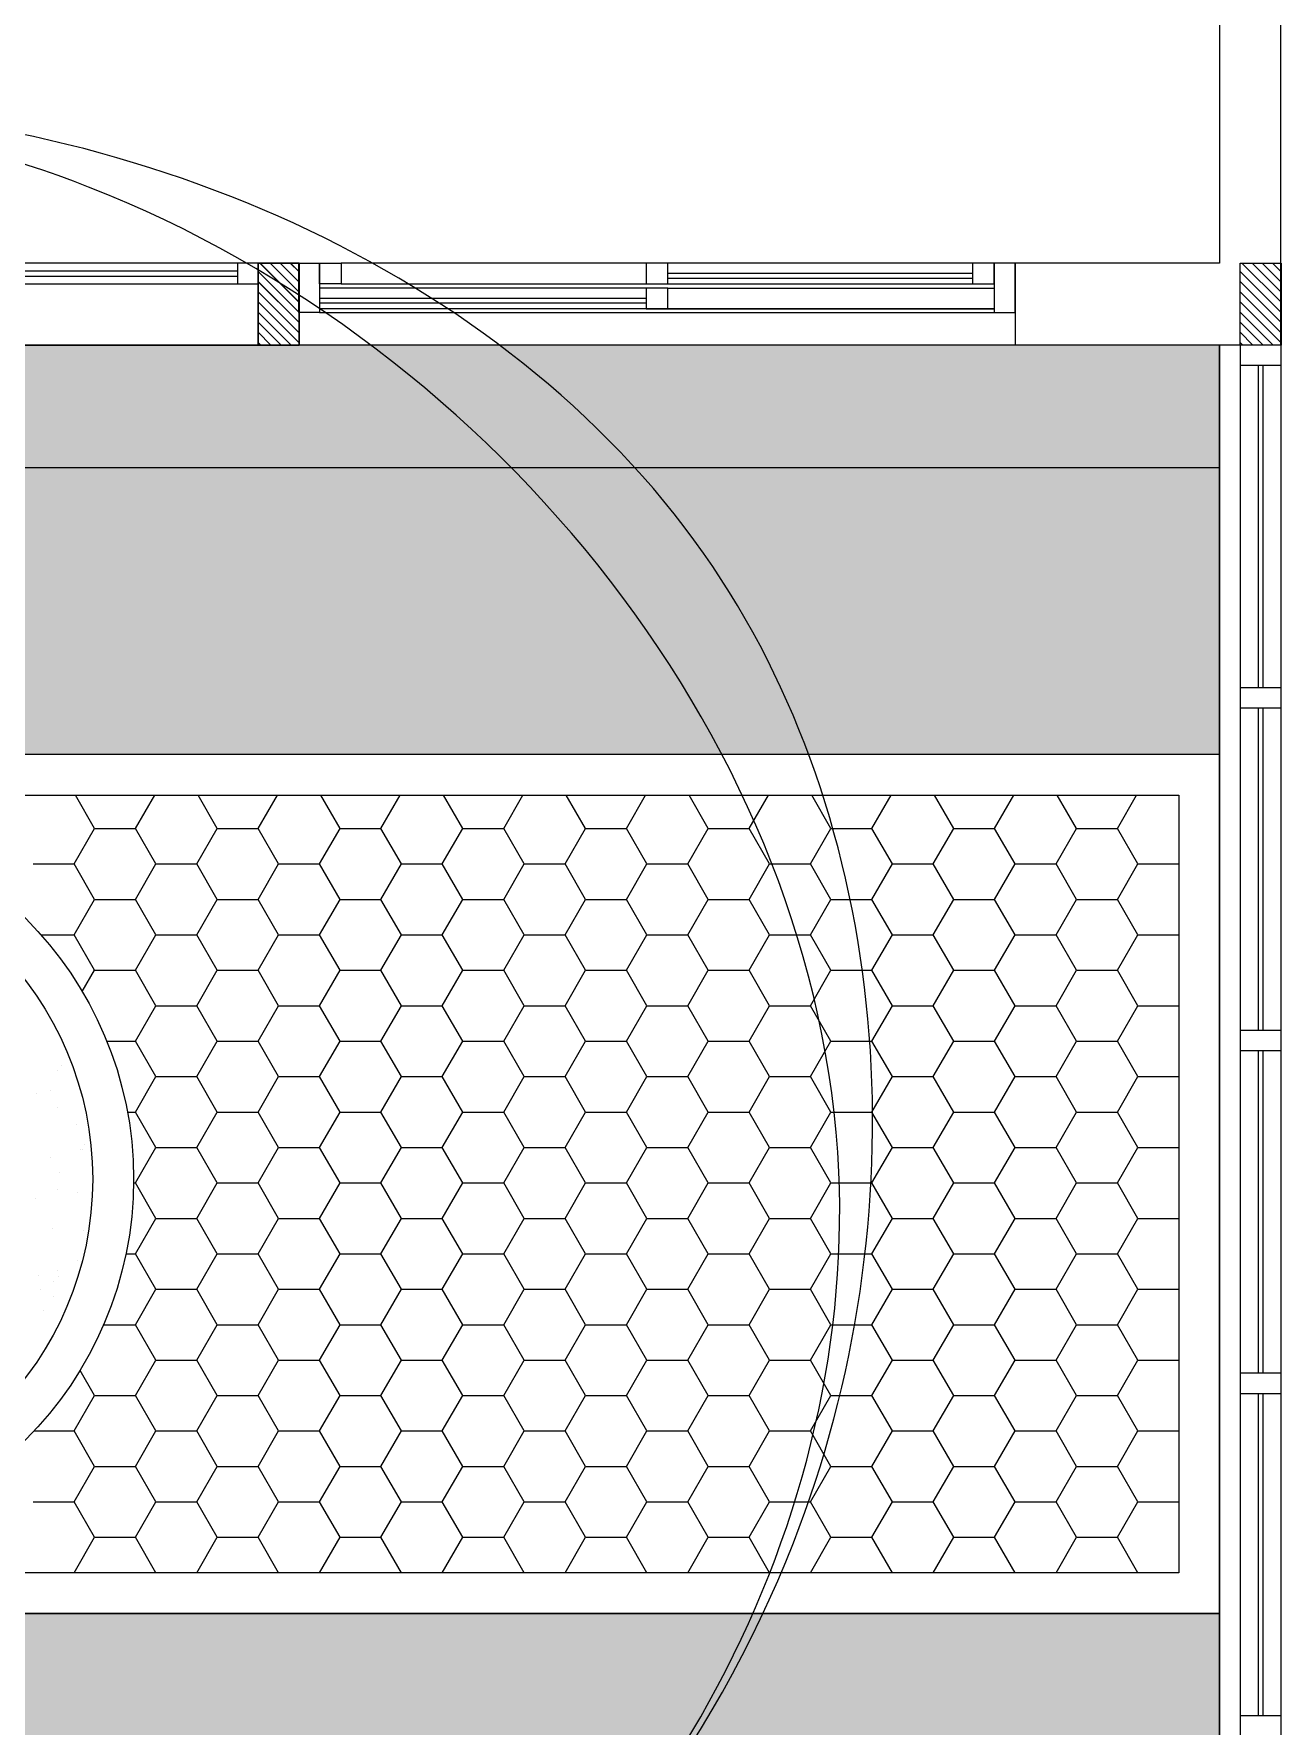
# Model space of a CAD drawing. Header units: metres. Extents: x -22 to 82, y -7 to 32.
# Drawn here: x -13.893 to -10.844, y 9.725 to 13.861 of the extents above; entities that cross this region are included whole.
import ezdxf

# ---------------------------------------------------------------- set-up
doc = ezdxf.new("R2010")
doc.units = ezdxf.units.M
doc.header["$LTSCALE"] = 2
doc.header["$MEASUREMENT"] = 0
doc.layers.add('ZHATCH_VEREDA', color=254, linetype='CONTINUOUS')
doc.layers.add('ZSILUETAEDIFICIO', color=253, linetype='CONTINUOUS')

msp = doc.modelspace()

# ---------------------------------------------------------------- hatches: boundary and pattern name
at = {"layer": 'ZHATCH_VEREDA'}
h = msp.add_hatch(color=256, dxfattribs=at)
h.dxf.hatch_style = 1
h.paths.add_polyline_path([(-10.9944, 13.1), (-18.2444, 13.1), (-18.2444, 12.1), (-10.9944, 12.1)])
h = msp.add_hatch(color=256, dxfattribs=at)
h.dxf.hatch_style = 1
h.paths.add_polyline_path([(-10.9944, 10), (-18.2444, 10), (-18.2444, 8.5), (-10.9944, 8.5)])
at = {"layer": 'ZSILUETAEDIFICIO'}
h = msp.add_hatch(dxfattribs=at)
h.set_pattern_fill('ANSI31', color=256, scale=0.14, angle=90)
h.set_pattern_definition([(135, (-8.34951, 114.654648), (-0.0123743687, -0.0123743687), [])])
h.paths.add_polyline_path([(-13.2446, 13.3), (-13.3446, 13.3), (-13.3446, 13.1), (-13.2446, 13.1)])
h = msp.add_hatch(dxfattribs=at)
h.set_pattern_fill('ANSI31', color=256, scale=0.14, angle=90)
h.set_pattern_definition([(135, (-8.349241, 114.654648), (-0.0123743687, -0.0123743687), [])])
h.paths.add_polyline_path([(-13.2444, 13.3), (-13.3444, 13.3), (-13.3444, 13.1), (-13.2444, 13.1)])
h = msp.add_hatch(dxfattribs=at)
h.set_pattern_fill('ANSI31', color=256, scale=0.14, angle=90)
h.set_pattern_definition([(135, (-5.949241, 114.654648), (-0.0123743687, -0.0123743687), [])])
h.paths.add_polyline_path([(-10.8444, 13.3), (-10.9444, 13.3), (-10.9444, 13.1), (-10.8444, 13.1)])

# ---------------------------------------------------------------- linework, layer by layer
for p, q in [((-10.8446, 13.1, 0), (-10.8446, 14.9, 0)), ((-10.9946, 14.8, 0), (-10.9946, 13.3, 0)), ((-13.2446, 13.3, 0), (-13.3446, 13.3, 0)), ((-13.3446, 13.3, 0), (-13.3446, 13.1, 0)), ((-13.2446, 13.1, 0), (-13.2446, 13.3, 0)), ((-11.5983, 13.2749, 0), (-12.3433, 13.2749, 0)), ((-10.9946, 13.3, 0), (-11.4946, 13.3, 0)), ((-11.4946, 13.3, 0), (-11.4946, 13.1, 0)), ((-13.1414, 13.2497, 0), (-12.3964, 13.2497, 0)), ((-11.5983, 13.2629, 0), (-12.3433, 13.2629, 0)), ((-12.3433, 13.2392, 0), (-11.5454, 13.2392, 0)), ((-12.3964, 13.2141, 0), (-13.1943, 13.2141, 0)), ((-12.3964, 13.2021, 0), (-13.1943, 13.2021, 0)), ((-13.1943, 13.1793, 0), (-11.5454, 13.1793, 0)), ((-11.5454, 13.1889, 0), (-12.3964, 13.1889, 0)), ((-10.9944, 13.1), (-18.0444, 13.1)), ((-14.2446, 13.1, 0), (-13.3446, 13.1, 0)), ((-13.3446, 13.1, 0), (-13.2446, 13.1, 0)), ((-11.4946, 13.1, 0), (-13.2446, 13.1, 0)), ((-10.8446, 13.1, 0), (-11.4946, 13.1, 0)), ((-10.9944, 8.4998), (-10.9944, 13.1, 0)), ((-10.9944, 8.5), (-10.9944, 13.1)), ((-18.8445, 12.8005), (-10.9944, 12.8005)), ((-10.9944, 12.8005), (-10.9944, 10.0004)), ((-18.0944, 12.1), (-10.9944, 12.1)), ((-10.9944, 12.1), (-10.9944, 10)), ((-17.9944, 12), (-11.0944, 12)), ((-11.0944, 12), (-11.0944, 10.1)), ((-11.0944, 10.1), (-17.9944, 10.1)), ((-10.9944, 10.0004), (-18.8569, 10.0006)), ((-10.9944, 10), (-18.0944, 10))]:
    msp.add_line(p, q, dxfattribs=at)
at = {"layer": 'ZSILUETAEDIFICIO', "linetype": 'Continuous'}
for p, q in [((-13.3949, 13.3, 0), (-14.1943, 13.3, 0)), ((-13.3949, 13.2805, 0), (-14.1943, 13.2805, 0)), ((-13.3446, 13.3, 0), (-13.3949, 13.3, 0)), ((-13.3949, 13.3, 0), (-13.3949, 13.2497, 0)), ((-12.3964, 13.3, 0), (-13.1414, 13.3, 0)), ((-11.5983, 13.3, 0), (-12.3433, 13.3, 0)), ((-14.1943, 13.2684, 0), (-13.3949, 13.2684, 0)), ((-14.1943, 13.2497, 0), (-13.3949, 13.2497, 0)), ((-13.3949, 13.2497, 0), (-13.3446, 13.2497, 0)), ((-12.3964, 13.2392, 0), (-13.1943, 13.2392, 0)), ((-12.3433, 13.2497, 0), (-11.5983, 13.2497, 0)), ((-12.3964, 13.1889, 0), (-13.1943, 13.1889, 0)), ((-12.3433, 13.1889, 0), (-11.5454, 13.1889, 0)), ((-10.9944, 13.1), (-10.9944, 8.4998)), ((-10.9444, 13.1, 0), (-10.9444, 9.7, 0)), ((-10.8441, 9.7, 0), (-10.8441, 13.1, 0)), ((-10.8441, 13.0498, 0), (-10.9444, 13.0498, 0)), ((-10.9001, 13.0498, 0), (-10.9001, 12.2625, 0)), ((-10.888, 12.2625, 0), (-10.888, 13.0498, 0)), ((-10.8441, 12.2625, 0), (-10.9444, 12.2625, 0)), ((-10.8441, 12.2125, 0), (-10.9444, 12.2125, 0)), ((-10.9001, 12.2125, 0), (-10.9001, 11.425, 0)), ((-10.888, 11.425, 0), (-10.888, 12.2125, 0)), ((-13.7444, 11.9187), (-13.7913, 12)), ((-13.6444, 11.9187), (-13.5974, 12)), ((-13.4444, 11.9187), (-13.4913, 12)), ((-13.3444, 11.9187), (-13.2974, 12)), ((-13.1444, 11.9187), (-13.1913, 12)), ((-13.0444, 11.9187), (-12.9974, 12)), ((-12.8444, 11.9187), (-12.8913, 12)), ((-12.7444, 11.9187), (-12.6974, 12)), ((-12.5444, 11.9187), (-12.5913, 12)), ((-12.4444, 11.9187), (-12.3974, 12)), ((-12.2444, 11.9187), (-12.2913, 12)), ((-12.1444, 11.9187), (-12.0974, 12)), ((-11.9444, 11.9187), (-11.9913, 12)), ((-11.8444, 11.9187), (-11.7974, 12)), ((-11.6444, 11.9187), (-11.6913, 12)), ((-11.5444, 11.9187), (-11.4974, 12)), ((-11.3444, 11.9187), (-11.3913, 12)), ((-11.2444, 11.9187), (-11.1974, 12)), ((-13.7944, 11.832), (-13.7444, 11.9187)), ((-13.7444, 11.9187), (-13.6444, 11.9187)), ((-13.5944, 11.832), (-13.6444, 11.9187)), ((-13.4944, 11.832), (-13.4444, 11.9187)), ((-13.4444, 11.9187), (-13.3444, 11.9187)), ((-13.2944, 11.832), (-13.3444, 11.9187)), ((-13.1944, 11.832), (-13.1444, 11.9187)), ((-13.1444, 11.9187), (-13.0444, 11.9187)), ((-12.9944, 11.832), (-13.0444, 11.9187)), ((-12.8944, 11.832), (-12.8444, 11.9187)), ((-12.8444, 11.9187), (-12.7444, 11.9187)), ((-12.6944, 11.832), (-12.7444, 11.9187)), ((-12.5944, 11.832), (-12.5444, 11.9187)), ((-12.5444, 11.9187), (-12.4444, 11.9187)), ((-12.3944, 11.832), (-12.4444, 11.9187)), ((-12.2944, 11.832), (-12.2444, 11.9187)), ((-12.2444, 11.9187), (-12.1444, 11.9187)), ((-12.0944, 11.832), (-12.1444, 11.9187)), ((-11.9944, 11.832), (-11.9444, 11.9187)), ((-11.9444, 11.9187), (-11.8444, 11.9187)), ((-11.7944, 11.832), (-11.8444, 11.9187)), ((-11.6944, 11.832), (-11.6444, 11.9187)), ((-11.6444, 11.9187), (-11.5444, 11.9187)), ((-11.4944, 11.832), (-11.5444, 11.9187)), ((-11.3944, 11.832), (-11.3444, 11.9187)), ((-11.3444, 11.9187), (-11.2444, 11.9187)), ((-11.1944, 11.832), (-11.2444, 11.9187)), ((-13.8944, 11.832), (-13.7944, 11.832)), ((-13.7444, 11.7454), (-13.7944, 11.832)), ((-13.6444, 11.7454), (-13.5944, 11.832)), ((-13.5944, 11.832), (-13.4944, 11.832)), ((-13.4444, 11.7454), (-13.4944, 11.832)), ((-13.3444, 11.7454), (-13.2944, 11.832)), ((-13.2944, 11.832), (-13.1944, 11.832)), ((-13.1444, 11.7454), (-13.1944, 11.832)), ((-13.0444, 11.7454), (-12.9944, 11.832)), ((-12.9944, 11.832), (-12.8944, 11.832)), ((-12.8444, 11.7454), (-12.8944, 11.832)), ((-12.7444, 11.7454), (-12.6944, 11.832)), ((-12.6944, 11.832), (-12.5944, 11.832)), ((-12.5444, 11.7454), (-12.5944, 11.832)), ((-12.4444, 11.7454), (-12.3944, 11.832)), ((-12.3944, 11.832), (-12.2944, 11.832)), ((-12.2444, 11.7454), (-12.2944, 11.832)), ((-12.1444, 11.7454), (-12.0944, 11.832)), ((-12.0944, 11.832), (-11.9944, 11.832)), ((-11.9444, 11.7454), (-11.9944, 11.832)), ((-11.8444, 11.7454), (-11.7944, 11.832)), ((-11.7944, 11.832), (-11.6944, 11.832)), ((-11.6444, 11.7454), (-11.6944, 11.832)), ((-11.5444, 11.7454), (-11.4944, 11.832)), ((-11.4944, 11.832), (-11.3944, 11.832)), ((-11.3444, 11.7454), (-11.3944, 11.832)), ((-11.2444, 11.7454), (-11.1944, 11.832)), ((-11.1944, 11.832), (-11.0944, 11.832)), ((-13.7944, 11.6588), (-13.7444, 11.7454)), ((-13.7444, 11.7454), (-13.6444, 11.7454)), ((-13.5944, 11.6588), (-13.6444, 11.7454)), ((-13.4944, 11.6588), (-13.4444, 11.7454)), ((-13.4444, 11.7454), (-13.3444, 11.7454)), ((-13.2944, 11.6588), (-13.3444, 11.7454)), ((-13.1944, 11.6588), (-13.1444, 11.7454)), ((-13.1444, 11.7454), (-13.0444, 11.7454)), ((-12.9944, 11.6588), (-13.0444, 11.7454)), ((-12.8944, 11.6588), (-12.8444, 11.7454)), ((-12.8444, 11.7454), (-12.7444, 11.7454)), ((-12.6944, 11.6588), (-12.7444, 11.7454)), ((-12.5944, 11.6588), (-12.5444, 11.7454)), ((-12.5444, 11.7454), (-12.4444, 11.7454)), ((-12.3944, 11.6588), (-12.4444, 11.7454)), ((-12.2944, 11.6588), (-12.2444, 11.7454)), ((-12.2444, 11.7454), (-12.1444, 11.7454)), ((-12.0944, 11.6588), (-12.1444, 11.7454)), ((-11.9944, 11.6588), (-11.9444, 11.7454)), ((-11.9444, 11.7454), (-11.8444, 11.7454)), ((-11.7944, 11.6588), (-11.8444, 11.7454)), ((-11.6944, 11.6588), (-11.6444, 11.7454)), ((-11.6444, 11.7454), (-11.5444, 11.7454)), ((-11.4944, 11.6588), (-11.5444, 11.7454)), ((-11.3944, 11.6588), (-11.3444, 11.7454)), ((-11.3444, 11.7454), (-11.2444, 11.7454)), ((-11.1944, 11.6588), (-11.2444, 11.7454)), ((-13.8754, 11.6588), (-13.7944, 11.6588)), ((-13.7444, 11.5722), (-13.7944, 11.6588)), ((-13.6444, 11.5722), (-13.5944, 11.6588)), ((-13.5944, 11.6588), (-13.4944, 11.6588)), ((-13.4444, 11.5722), (-13.4944, 11.6588)), ((-13.3444, 11.5722), (-13.2944, 11.6588)), ((-13.2944, 11.6588), (-13.1944, 11.6588)), ((-13.1444, 11.5722), (-13.1944, 11.6588)), ((-13.0444, 11.5722), (-12.9944, 11.6588)), ((-12.9944, 11.6588), (-12.8944, 11.6588)), ((-12.8444, 11.5722), (-12.8944, 11.6588)), ((-12.7444, 11.5722), (-12.6944, 11.6588)), ((-12.6944, 11.6588), (-12.5944, 11.6588)), ((-12.5444, 11.5722), (-12.5944, 11.6588)), ((-12.4444, 11.5722), (-12.3944, 11.6588)), ((-12.3944, 11.6588), (-12.2944, 11.6588)), ((-12.2444, 11.5722), (-12.2944, 11.6588)), ((-12.1444, 11.5722), (-12.0944, 11.6588)), ((-12.0944, 11.6588), (-11.9944, 11.6588)), ((-11.9444, 11.5722), (-11.9944, 11.6588)), ((-11.8444, 11.5722), (-11.7944, 11.6588)), ((-11.7944, 11.6588), (-11.6944, 11.6588)), ((-11.6444, 11.5722), (-11.6944, 11.6588)), ((-11.5444, 11.5722), (-11.4944, 11.6588)), ((-11.4944, 11.6588), (-11.3944, 11.6588)), ((-11.3444, 11.5722), (-11.3944, 11.6588)), ((-11.2444, 11.5722), (-11.1944, 11.6588)), ((-11.1944, 11.6588), (-11.0944, 11.6588)), ((-13.7744, 11.5202), (-13.7444, 11.5722)), ((-13.7444, 11.5722), (-13.6444, 11.5722)), ((-13.5944, 11.4856), (-13.6444, 11.5722)), ((-13.4944, 11.4856), (-13.4444, 11.5722)), ((-13.4444, 11.5722), (-13.3444, 11.5722)), ((-13.2944, 11.4856), (-13.3444, 11.5722)), ((-13.1944, 11.4856), (-13.1444, 11.5722)), ((-13.1444, 11.5722), (-13.0444, 11.5722)), ((-12.9944, 11.4856), (-13.0444, 11.5722)), ((-12.8944, 11.4856), (-12.8444, 11.5722)), ((-12.8444, 11.5722), (-12.7444, 11.5722)), ((-12.6944, 11.4856), (-12.7444, 11.5722)), ((-12.5944, 11.4856), (-12.5444, 11.5722)), ((-12.5444, 11.5722), (-12.4444, 11.5722)), ((-12.3944, 11.4856), (-12.4444, 11.5722)), ((-12.2944, 11.4856), (-12.2444, 11.5722)), ((-12.2444, 11.5722), (-12.1444, 11.5722)), ((-12.0944, 11.4856), (-12.1444, 11.5722)), ((-11.9944, 11.4856), (-11.9444, 11.5722)), ((-11.9444, 11.5722), (-11.8444, 11.5722)), ((-11.7944, 11.4856), (-11.8444, 11.5722)), ((-11.6944, 11.4856), (-11.6444, 11.5722)), ((-11.6444, 11.5722), (-11.5444, 11.5722)), ((-11.4944, 11.4856), (-11.5444, 11.5722)), ((-11.3944, 11.4856), (-11.3444, 11.5722)), ((-11.3444, 11.5722), (-11.2444, 11.5722)), ((-11.1944, 11.4856), (-11.2444, 11.5722)), ((-13.6444, 11.399), (-13.5944, 11.4856)), ((-13.5944, 11.4856), (-13.4944, 11.4856)), ((-13.4444, 11.399), (-13.4944, 11.4856)), ((-13.3444, 11.399), (-13.2944, 11.4856)), ((-13.2944, 11.4856), (-13.1944, 11.4856)), ((-13.1444, 11.399), (-13.1944, 11.4856)), ((-13.0444, 11.399), (-12.9944, 11.4856)), ((-12.9944, 11.4856), (-12.8944, 11.4856)), ((-12.8444, 11.399), (-12.8944, 11.4856)), ((-12.7444, 11.399), (-12.6944, 11.4856)), ((-12.6944, 11.4856), (-12.5944, 11.4856)), ((-12.5444, 11.399), (-12.5944, 11.4856)), ((-12.4444, 11.399), (-12.3944, 11.4856)), ((-12.3944, 11.4856), (-12.2944, 11.4856)), ((-12.2444, 11.399), (-12.2944, 11.4856)), ((-12.1444, 11.399), (-12.0944, 11.4856)), ((-12.0944, 11.4856), (-11.9944, 11.4856)), ((-11.9444, 11.399), (-11.9944, 11.4856)), ((-11.8444, 11.399), (-11.7944, 11.4856)), ((-11.7944, 11.4856), (-11.6944, 11.4856)), ((-11.6444, 11.399), (-11.6944, 11.4856)), ((-11.5444, 11.399), (-11.4944, 11.4856)), ((-11.4944, 11.4856), (-11.3944, 11.4856)), ((-11.3444, 11.399), (-11.3944, 11.4856)), ((-11.2444, 11.399), (-11.1944, 11.4856)), ((-11.1944, 11.4856), (-11.0944, 11.4856)), ((-10.8441, 11.425, 0), (-10.9444, 11.425, 0)), ((-13.7145, 11.399), (-13.6444, 11.399)), ((-13.5944, 11.3124), (-13.6444, 11.399)), ((-13.4944, 11.3124), (-13.4444, 11.399)), ((-13.4444, 11.399), (-13.3444, 11.399)), ((-13.2944, 11.3124), (-13.3444, 11.399)), ((-13.1944, 11.3124), (-13.1444, 11.399)), ((-13.1444, 11.399), (-13.0444, 11.399)), ((-12.9944, 11.3124), (-13.0444, 11.399)), ((-12.8944, 11.3124), (-12.8444, 11.399)), ((-12.8444, 11.399), (-12.7444, 11.399)), ((-12.6944, 11.3124), (-12.7444, 11.399)), ((-12.5944, 11.3124), (-12.5444, 11.399)), ((-12.5444, 11.399), (-12.4444, 11.399)), ((-12.3944, 11.3124), (-12.4444, 11.399)), ((-12.2944, 11.3124), (-12.2444, 11.399)), ((-12.2444, 11.399), (-12.1444, 11.399)), ((-12.0944, 11.3124), (-12.1444, 11.399)), ((-11.9944, 11.3124), (-11.9444, 11.399)), ((-11.9444, 11.399), (-11.8444, 11.399)), ((-11.7944, 11.3124), (-11.8444, 11.399)), ((-11.6944, 11.3124), (-11.6444, 11.399)), ((-11.6444, 11.399), (-11.5444, 11.399)), ((-11.4944, 11.3124), (-11.5444, 11.399)), ((-11.3944, 11.3124), (-11.3444, 11.399)), ((-11.3444, 11.399), (-11.2444, 11.399)), ((-11.1944, 11.3124), (-11.2444, 11.399)), ((-10.8441, 11.375, 0), (-10.9444, 11.375, 0)), ((-10.9001, 11.375, 0), (-10.9001, 10.5877, 0)), ((-10.888, 10.5877, 0), (-10.888, 11.375, 0)), ((-13.8249, 11.3388), (-13.8249, 11.3388)), ((-13.8358, 11.327), (-13.8358, 11.327)), ((-13.6444, 11.2258), (-13.5944, 11.3124)), ((-13.5944, 11.3124), (-13.4944, 11.3124)), ((-13.4444, 11.2258), (-13.4944, 11.3124)), ((-13.3444, 11.2258), (-13.2944, 11.3124)), ((-13.2944, 11.3124), (-13.1944, 11.3124)), ((-13.1444, 11.2258), (-13.1944, 11.3124)), ((-13.0444, 11.2258), (-12.9944, 11.3124)), ((-12.9944, 11.3124), (-12.8944, 11.3124)), ((-12.8444, 11.2258), (-12.8944, 11.3124)), ((-12.7444, 11.2258), (-12.6944, 11.3124)), ((-12.6944, 11.3124), (-12.5944, 11.3124)), ((-12.5444, 11.2258), (-12.5944, 11.3124)), ((-12.4444, 11.2258), (-12.3944, 11.3124)), ((-12.3944, 11.3124), (-12.2944, 11.3124)), ((-12.2444, 11.2258), (-12.2944, 11.3124)), ((-12.1444, 11.2258), (-12.0944, 11.3124)), ((-12.0944, 11.3124), (-11.9944, 11.3124)), ((-11.9444, 11.2258), (-11.9944, 11.3124)), ((-11.8444, 11.2258), (-11.7944, 11.3124)), ((-11.7944, 11.3124), (-11.6944, 11.3124)), ((-11.6444, 11.2258), (-11.6944, 11.3124)), ((-11.5444, 11.2258), (-11.4944, 11.3124)), ((-11.4944, 11.3124), (-11.3944, 11.3124)), ((-11.3444, 11.2258), (-11.3944, 11.3124)), ((-11.2444, 11.2258), (-11.1944, 11.3124)), ((-11.1944, 11.3124), (-11.0944, 11.3124)), ((-13.8868, 11.2713), (-13.8868, 11.2713)), ((-13.852, 11.278), (-13.852, 11.278)), ((-13.8351, 11.2366), (-13.8351, 11.2366)), ((-13.6641, 11.2258), (-13.6444, 11.2258)), ((-13.5944, 11.1392), (-13.6444, 11.2258)), ((-13.4944, 11.1392), (-13.4444, 11.2258)), ((-13.4444, 11.2258), (-13.3444, 11.2258)), ((-13.2944, 11.1392), (-13.3444, 11.2258)), ((-13.1944, 11.1392), (-13.1444, 11.2258)), ((-13.1444, 11.2258), (-13.0444, 11.2258)), ((-12.9944, 11.1392), (-13.0444, 11.2258)), ((-12.8944, 11.1392), (-12.8444, 11.2258)), ((-12.8444, 11.2258), (-12.7444, 11.2258)), ((-12.6944, 11.1392), (-12.7444, 11.2258)), ((-12.5944, 11.1392), (-12.5444, 11.2258)), ((-12.5444, 11.2258), (-12.4444, 11.2258)), ((-12.3944, 11.1392), (-12.4444, 11.2258)), ((-12.2944, 11.1392), (-12.2444, 11.2258)), ((-12.2444, 11.2258), (-12.1444, 11.2258)), ((-12.0944, 11.1392), (-12.1444, 11.2258)), ((-11.9944, 11.1392), (-11.9444, 11.2258)), ((-11.9444, 11.2258), (-11.8444, 11.2258)), ((-11.7944, 11.1392), (-11.8444, 11.2258)), ((-11.6944, 11.1392), (-11.6444, 11.2258)), ((-11.6444, 11.2258), (-11.5444, 11.2258)), ((-11.4944, 11.1392), (-11.5444, 11.2258)), ((-11.3944, 11.1392), (-11.3444, 11.2258)), ((-11.3444, 11.2258), (-11.2444, 11.2258)), ((-11.1944, 11.1392), (-11.2444, 11.2258)), ((-13.7886, 11.1955), (-13.7886, 11.1955)), ((-13.7796, 11.1346), (-13.7796, 11.1346)), ((-13.7728, 11.1345), (-13.7728, 11.1345)), ((-13.7688, 11.1464), (-13.7688, 11.1464)), ((-13.6444, 11.0526), (-13.5944, 11.1392)), ((-13.5944, 11.1392), (-13.4944, 11.1392)), ((-13.4444, 11.0526), (-13.4944, 11.1392)), ((-13.3444, 11.0526), (-13.2944, 11.1392)), ((-13.2944, 11.1392), (-13.1944, 11.1392)), ((-13.1444, 11.0526), (-13.1944, 11.1392)), ((-13.0444, 11.0526), (-12.9944, 11.1392)), ((-12.9944, 11.1392), (-12.8944, 11.1392)), ((-12.8444, 11.0526), (-12.8944, 11.1392)), ((-12.7444, 11.0526), (-12.6944, 11.1392)), ((-12.6944, 11.1392), (-12.5944, 11.1392)), ((-12.5444, 11.0526), (-12.5944, 11.1392)), ((-12.4444, 11.0526), (-12.3944, 11.1392)), ((-12.3944, 11.1392), (-12.2944, 11.1392)), ((-12.2444, 11.0526), (-12.2944, 11.1392)), ((-12.1444, 11.0526), (-12.0944, 11.1392)), ((-12.0944, 11.1392), (-11.9944, 11.1392)), ((-11.9444, 11.0526), (-11.9944, 11.1392)), ((-11.8444, 11.0526), (-11.7944, 11.1392)), ((-11.7944, 11.1392), (-11.6944, 11.1392)), ((-11.6444, 11.0526), (-11.6944, 11.1392)), ((-11.5444, 11.0526), (-11.4944, 11.1392)), ((-11.4944, 11.1392), (-11.3944, 11.1392)), ((-11.3444, 11.0526), (-11.3944, 11.1392)), ((-11.2444, 11.0526), (-11.1944, 11.1392)), ((-11.1944, 11.1392), (-11.0944, 11.1392)), ((-13.8527, 11.1143), (-13.8527, 11.1143)), ((-13.8306, 11.0789), (-13.8306, 11.0789)), ((-13.6491, 11.0526), (-13.6444, 11.0526)), ((-13.5944, 10.966), (-13.6444, 11.0526)), ((-13.4944, 10.966), (-13.4444, 11.0526)), ((-13.4444, 11.0526), (-13.3444, 11.0526)), ((-13.2944, 10.966), (-13.3444, 11.0526)), ((-13.1944, 10.966), (-13.1444, 11.0526)), ((-13.1444, 11.0526), (-13.0444, 11.0526)), ((-12.9944, 10.966), (-13.0444, 11.0526)), ((-12.8944, 10.966), (-12.8444, 11.0526)), ((-12.8444, 11.0526), (-12.7444, 11.0526)), ((-12.6944, 10.966), (-12.7444, 11.0526)), ((-12.5944, 10.966), (-12.5444, 11.0526)), ((-12.5444, 11.0526), (-12.4444, 11.0526)), ((-12.3944, 10.966), (-12.4444, 11.0526)), ((-12.2944, 10.966), (-12.2444, 11.0526)), ((-12.2444, 11.0526), (-12.1444, 11.0526)), ((-12.0944, 10.966), (-12.1444, 11.0526)), ((-11.9944, 10.966), (-11.9444, 11.0526)), ((-11.9444, 11.0526), (-11.8444, 11.0526)), ((-11.7944, 10.966), (-11.8444, 11.0526)), ((-11.6944, 10.966), (-11.6444, 11.0526)), ((-11.6444, 11.0526), (-11.5444, 11.0526)), ((-11.4944, 10.966), (-11.5444, 11.0526)), ((-11.3944, 10.966), (-11.3444, 11.0526)), ((-11.3444, 11.0526), (-11.2444, 11.0526)), ((-11.1944, 10.966), (-11.2444, 11.0526)), ((-13.889, 11.0152), (-13.889, 11.0152)), ((-13.8347, 11.0373), (-13.8347, 11.0373)), ((-13.7865, 11.028), (-13.7865, 11.028)), ((-13.6444, 10.8794), (-13.5944, 10.966)), ((-13.5944, 10.966), (-13.4944, 10.966)), ((-13.4444, 10.8794), (-13.4944, 10.966)), ((-13.3444, 10.8794), (-13.2944, 10.966)), ((-13.2944, 10.966), (-13.1944, 10.966)), ((-13.1444, 10.8794), (-13.1944, 10.966)), ((-13.0444, 10.8794), (-12.9944, 10.966)), ((-12.9944, 10.966), (-12.8944, 10.966)), ((-12.8444, 10.8794), (-12.8944, 10.966)), ((-12.7444, 10.8794), (-12.6944, 10.966)), ((-12.6944, 10.966), (-12.5944, 10.966)), ((-12.5444, 10.8794), (-12.5944, 10.966)), ((-12.4444, 10.8794), (-12.3944, 10.966)), ((-12.3944, 10.966), (-12.2944, 10.966)), ((-12.2444, 10.8794), (-12.2944, 10.966)), ((-12.1444, 10.8794), (-12.0944, 10.966)), ((-12.0944, 10.966), (-11.9944, 10.966)), ((-11.9444, 10.8794), (-11.9944, 10.966)), ((-11.8444, 10.8794), (-11.7944, 10.966)), ((-11.7944, 10.966), (-11.6944, 10.966)), ((-11.6444, 10.8794), (-11.6944, 10.966)), ((-11.5444, 10.8794), (-11.4944, 10.966)), ((-11.4944, 10.966), (-11.3944, 10.966)), ((-11.3444, 10.8794), (-11.3944, 10.966)), ((-11.2444, 10.8794), (-11.1944, 10.966)), ((-11.1944, 10.966), (-11.0944, 10.966)), ((-13.8465, 10.9414), (-13.8465, 10.9414)), ((-13.7725, 10.9352), (-13.7725, 10.9352)), ((-13.6678, 10.8794), (-13.6444, 10.8794)), ((-13.5944, 10.7928), (-13.6444, 10.8794)), ((-13.4944, 10.7928), (-13.4444, 10.8794)), ((-13.4444, 10.8794), (-13.3444, 10.8794)), ((-13.2944, 10.7928), (-13.3444, 10.8794)), ((-13.1944, 10.7928), (-13.1444, 10.8794)), ((-13.1444, 10.8794), (-13.0444, 10.8794)), ((-12.9944, 10.7928), (-13.0444, 10.8794)), ((-12.8944, 10.7928), (-12.8444, 10.8794)), ((-12.8444, 10.8794), (-12.7444, 10.8794)), ((-12.6944, 10.7928), (-12.7444, 10.8794)), ((-12.5944, 10.7928), (-12.5444, 10.8794)), ((-12.5444, 10.8794), (-12.4444, 10.8794)), ((-12.3944, 10.7928), (-12.4444, 10.8794)), ((-12.2944, 10.7928), (-12.2444, 10.8794)), ((-12.2444, 10.8794), (-12.1444, 10.8794)), ((-12.0944, 10.7928), (-12.1444, 10.8794)), ((-11.9944, 10.7928), (-11.9444, 10.8794)), ((-11.9444, 10.8794), (-11.8444, 10.8794)), ((-11.7944, 10.7928), (-11.8444, 10.8794)), ((-11.6944, 10.7928), (-11.6444, 10.8794)), ((-11.6444, 10.8794), (-11.5444, 10.8794)), ((-11.4944, 10.7928), (-11.5444, 10.8794)), ((-11.3944, 10.7928), (-11.3444, 10.8794)), ((-11.3444, 10.8794), (-11.2444, 10.8794)), ((-11.1944, 10.7928), (-11.2444, 10.8794)), ((-13.8344, 10.838), (-13.8344, 10.838)), ((-13.7873, 10.8642), (-13.7873, 10.8642)), ((-13.8816, 10.8259), (-13.8816, 10.8259)), ((-13.8436, 10.811), (-13.8436, 10.811)), ((-13.8328, 10.8228), (-13.8328, 10.8228)), ((-13.8772, 10.7926), (-13.8772, 10.7926)), ((-13.8444, 10.7739), (-13.8444, 10.7739)), ((-13.6444, 10.7062), (-13.5944, 10.7928)), ((-13.5944, 10.7928), (-13.4944, 10.7928)), ((-13.4444, 10.7062), (-13.4944, 10.7928)), ((-13.3444, 10.7062), (-13.2944, 10.7928)), ((-13.2944, 10.7928), (-13.1944, 10.7928)), ((-13.1444, 10.7062), (-13.1944, 10.7928)), ((-13.0444, 10.7062), (-12.9944, 10.7928)), ((-12.9944, 10.7928), (-12.8944, 10.7928)), ((-12.8444, 10.7062), (-12.8944, 10.7928)), ((-12.7444, 10.7062), (-12.6944, 10.7928)), ((-12.6944, 10.7928), (-12.5944, 10.7928)), ((-12.5444, 10.7062), (-12.5944, 10.7928)), ((-12.4444, 10.7062), (-12.3944, 10.7928)), ((-12.3944, 10.7928), (-12.2944, 10.7928)), ((-12.2444, 10.7062), (-12.2944, 10.7928)), ((-12.1444, 10.7062), (-12.0944, 10.7928)), ((-12.0944, 10.7928), (-11.9944, 10.7928)), ((-11.9444, 10.7062), (-11.9944, 10.7928)), ((-11.8444, 10.7062), (-11.7944, 10.7928)), ((-11.7944, 10.7928), (-11.6944, 10.7928)), ((-11.6444, 10.7062), (-11.6944, 10.7928)), ((-11.5444, 10.7062), (-11.4944, 10.7928)), ((-11.4944, 10.7928), (-11.3944, 10.7928)), ((-11.3444, 10.7062), (-11.3944, 10.7928)), ((-11.2444, 10.7062), (-11.1944, 10.7928)), ((-11.1944, 10.7928), (-11.0944, 10.7928)), ((-13.8704, 10.7405), (-13.8704, 10.7405)), ((-13.7224, 10.7062), (-13.6444, 10.7062)), ((-13.5944, 10.6196), (-13.6444, 10.7062)), ((-13.4944, 10.6196), (-13.4444, 10.7062)), ((-13.4444, 10.7062), (-13.3444, 10.7062)), ((-13.2944, 10.6196), (-13.3444, 10.7062)), ((-13.1944, 10.6196), (-13.1444, 10.7062)), ((-13.1444, 10.7062), (-13.0444, 10.7062)), ((-12.9944, 10.6196), (-13.0444, 10.7062)), ((-12.8944, 10.6196), (-12.8444, 10.7062)), ((-12.8444, 10.7062), (-12.7444, 10.7062)), ((-12.6944, 10.6196), (-12.7444, 10.7062)), ((-12.5944, 10.6196), (-12.5444, 10.7062)), ((-12.5444, 10.7062), (-12.4444, 10.7062)), ((-12.3944, 10.6196), (-12.4444, 10.7062)), ((-12.2944, 10.6196), (-12.2444, 10.7062)), ((-12.2444, 10.7062), (-12.1444, 10.7062)), ((-12.0944, 10.6196), (-12.1444, 10.7062)), ((-11.9944, 10.6196), (-11.9444, 10.7062)), ((-11.9444, 10.7062), (-11.8444, 10.7062)), ((-11.7944, 10.6196), (-11.8444, 10.7062)), ((-11.6944, 10.6196), (-11.6444, 10.7062)), ((-11.6444, 10.7062), (-11.5444, 10.7062)), ((-11.4944, 10.6196), (-11.5444, 10.7062)), ((-11.3944, 10.6196), (-11.3444, 10.7062)), ((-11.3444, 10.7062), (-11.2444, 10.7062)), ((-11.1944, 10.6196), (-11.2444, 10.7062)), ((-13.7444, 10.533), (-13.7799, 10.5946)), ((-13.6444, 10.533), (-13.5944, 10.6196)), ((-13.5944, 10.6196), (-13.4944, 10.6196)), ((-13.4444, 10.533), (-13.4944, 10.6196)), ((-13.3444, 10.533), (-13.2944, 10.6196)), ((-13.2944, 10.6196), (-13.1944, 10.6196)), ((-13.1444, 10.533), (-13.1944, 10.6196)), ((-13.0444, 10.533), (-12.9944, 10.6196)), ((-12.9944, 10.6196), (-12.8944, 10.6196)), ((-12.8444, 10.533), (-12.8944, 10.6196)), ((-12.7444, 10.533), (-12.6944, 10.6196)), ((-12.6944, 10.6196), (-12.5944, 10.6196)), ((-12.5444, 10.533), (-12.5944, 10.6196)), ((-12.4444, 10.533), (-12.3944, 10.6196)), ((-12.3944, 10.6196), (-12.2944, 10.6196)), ((-12.2444, 10.533), (-12.2944, 10.6196)), ((-12.1444, 10.533), (-12.0944, 10.6196)), ((-12.0944, 10.6196), (-11.9944, 10.6196)), ((-11.9444, 10.533), (-11.9944, 10.6196)), ((-11.8444, 10.533), (-11.7944, 10.6196)), ((-11.7944, 10.6196), (-11.6944, 10.6196)), ((-11.6444, 10.533), (-11.6944, 10.6196)), ((-11.5444, 10.533), (-11.4944, 10.6196)), ((-11.4944, 10.6196), (-11.3944, 10.6196)), ((-11.3444, 10.533), (-11.3944, 10.6196)), ((-11.2444, 10.533), (-11.1944, 10.6196)), ((-11.1944, 10.6196), (-11.0944, 10.6196)), ((-10.8441, 10.5877, 0), (-10.9444, 10.5877, 0)), ((-13.7944, 10.4464), (-13.7444, 10.533)), ((-13.7444, 10.533), (-13.6444, 10.533)), ((-13.5944, 10.4464), (-13.6444, 10.533)), ((-13.4944, 10.4464), (-13.4444, 10.533)), ((-13.4444, 10.533), (-13.3444, 10.533)), ((-13.2944, 10.4464), (-13.3444, 10.533)), ((-13.1944, 10.4464), (-13.1444, 10.533)), ((-13.1444, 10.533), (-13.0444, 10.533)), ((-12.9944, 10.4464), (-13.0444, 10.533)), ((-12.8944, 10.4464), (-12.8444, 10.533)), ((-12.8444, 10.533), (-12.7444, 10.533)), ((-12.6944, 10.4464), (-12.7444, 10.533)), ((-12.5944, 10.4464), (-12.5444, 10.533)), ((-12.5444, 10.533), (-12.4444, 10.533)), ((-12.3944, 10.4464), (-12.4444, 10.533)), ((-12.2944, 10.4464), (-12.2444, 10.533)), ((-12.2444, 10.533), (-12.1444, 10.533)), ((-12.0944, 10.4464), (-12.1444, 10.533)), ((-11.9944, 10.4464), (-11.9444, 10.533)), ((-11.9444, 10.533), (-11.8444, 10.533)), ((-11.7944, 10.4464), (-11.8444, 10.533)), ((-11.6944, 10.4464), (-11.6444, 10.533)), ((-11.6444, 10.533), (-11.5444, 10.533)), ((-11.4944, 10.4464), (-11.5444, 10.533)), ((-11.3944, 10.4464), (-11.3444, 10.533)), ((-11.3444, 10.533), (-11.2444, 10.533)), ((-11.1944, 10.4464), (-11.2444, 10.533)), ((-10.8441, 10.5375, 0), (-10.9444, 10.5375, 0)), ((-10.9001, 10.5375, 0), (-10.9001, 9.7503, 0)), ((-10.888, 9.7503, 0), (-10.888, 10.5375, 0)), ((-13.8925, 10.4464), (-13.7944, 10.4464)), ((-13.7444, 10.3598), (-13.7944, 10.4464)), ((-13.6444, 10.3598), (-13.5944, 10.4464)), ((-13.5944, 10.4464), (-13.4944, 10.4464)), ((-13.4444, 10.3598), (-13.4944, 10.4464)), ((-13.3444, 10.3598), (-13.2944, 10.4464)), ((-13.2944, 10.4464), (-13.1944, 10.4464)), ((-13.1444, 10.3598), (-13.1944, 10.4464)), ((-13.0444, 10.3598), (-12.9944, 10.4464)), ((-12.9944, 10.4464), (-12.8944, 10.4464)), ((-12.8444, 10.3598), (-12.8944, 10.4464)), ((-12.7444, 10.3598), (-12.6944, 10.4464)), ((-12.6944, 10.4464), (-12.5944, 10.4464)), ((-12.5444, 10.3598), (-12.5944, 10.4464)), ((-12.4444, 10.3598), (-12.3944, 10.4464)), ((-12.3944, 10.4464), (-12.2944, 10.4464)), ((-12.2444, 10.3598), (-12.2944, 10.4464)), ((-12.1444, 10.3598), (-12.0944, 10.4464)), ((-12.0944, 10.4464), (-11.9944, 10.4464)), ((-11.9444, 10.3598), (-11.9944, 10.4464)), ((-11.8444, 10.3598), (-11.7944, 10.4464)), ((-11.7944, 10.4464), (-11.6944, 10.4464)), ((-11.6444, 10.3598), (-11.6944, 10.4464)), ((-11.5444, 10.3598), (-11.4944, 10.4464)), ((-11.4944, 10.4464), (-11.3944, 10.4464)), ((-11.3444, 10.3598), (-11.3944, 10.4464)), ((-11.2444, 10.3598), (-11.1944, 10.4464)), ((-11.1944, 10.4464), (-11.0944, 10.4464)), ((-13.7944, 10.2732), (-13.7444, 10.3598)), ((-13.7444, 10.3598), (-13.6444, 10.3598)), ((-13.5944, 10.2732), (-13.6444, 10.3598)), ((-13.4944, 10.2732), (-13.4444, 10.3598)), ((-13.4444, 10.3598), (-13.3444, 10.3598)), ((-13.2944, 10.2732), (-13.3444, 10.3598)), ((-13.1944, 10.2732), (-13.1444, 10.3598)), ((-13.1444, 10.3598), (-13.0444, 10.3598)), ((-12.9944, 10.2732), (-13.0444, 10.3598)), ((-12.8944, 10.2732), (-12.8444, 10.3598)), ((-12.8444, 10.3598), (-12.7444, 10.3598)), ((-12.6944, 10.2732), (-12.7444, 10.3598)), ((-12.5944, 10.2732), (-12.5444, 10.3598)), ((-12.5444, 10.3598), (-12.4444, 10.3598)), ((-12.3944, 10.2732), (-12.4444, 10.3598)), ((-12.2944, 10.2732), (-12.2444, 10.3598)), ((-12.2444, 10.3598), (-12.1444, 10.3598)), ((-12.0944, 10.2732), (-12.1444, 10.3598)), ((-11.9944, 10.2732), (-11.9444, 10.3598)), ((-11.9444, 10.3598), (-11.8444, 10.3598)), ((-11.7944, 10.2732), (-11.8444, 10.3598)), ((-11.6944, 10.2732), (-11.6444, 10.3598)), ((-11.6444, 10.3598), (-11.5444, 10.3598)), ((-11.4944, 10.2732), (-11.5444, 10.3598)), ((-11.3944, 10.2732), (-11.3444, 10.3598)), ((-11.3444, 10.3598), (-11.2444, 10.3598)), ((-11.1944, 10.2732), (-11.2444, 10.3598)), ((-13.8944, 10.2732), (-13.7944, 10.2732)), ((-13.7444, 10.1866), (-13.7944, 10.2732)), ((-13.6444, 10.1866), (-13.5944, 10.2732)), ((-13.5944, 10.2732), (-13.4944, 10.2732)), ((-13.4444, 10.1866), (-13.4944, 10.2732)), ((-13.3444, 10.1866), (-13.2944, 10.2732)), ((-13.2944, 10.2732), (-13.1944, 10.2732)), ((-13.1444, 10.1866), (-13.1944, 10.2732)), ((-13.0444, 10.1866), (-12.9944, 10.2732)), ((-12.9944, 10.2732), (-12.8944, 10.2732)), ((-12.8444, 10.1866), (-12.8944, 10.2732)), ((-12.7444, 10.1866), (-12.6944, 10.2732)), ((-12.6944, 10.2732), (-12.5944, 10.2732)), ((-12.5444, 10.1866), (-12.5944, 10.2732)), ((-12.4444, 10.1866), (-12.3944, 10.2732)), ((-12.3944, 10.2732), (-12.2944, 10.2732)), ((-12.2444, 10.1866), (-12.2944, 10.2732)), ((-12.1444, 10.1866), (-12.0944, 10.2732)), ((-12.0944, 10.2732), (-11.9944, 10.2732)), ((-11.9444, 10.1866), (-11.9944, 10.2732)), ((-11.8444, 10.1866), (-11.7944, 10.2732)), ((-11.7944, 10.2732), (-11.6944, 10.2732)), ((-11.6444, 10.1866), (-11.6944, 10.2732)), ((-11.5444, 10.1866), (-11.4944, 10.2732)), ((-11.4944, 10.2732), (-11.3944, 10.2732)), ((-11.3444, 10.1866), (-11.3944, 10.2732)), ((-11.2444, 10.1866), (-11.1944, 10.2732)), ((-11.1944, 10.2732), (-11.0944, 10.2732)), ((-13.7944, 10.1), (-13.7444, 10.1866)), ((-13.7444, 10.1866), (-13.6444, 10.1866)), ((-13.5944, 10.1), (-13.6444, 10.1866)), ((-13.4944, 10.1), (-13.4444, 10.1866)), ((-13.4444, 10.1866), (-13.3444, 10.1866)), ((-13.2944, 10.1), (-13.3444, 10.1866)), ((-13.1944, 10.1), (-13.1444, 10.1866)), ((-13.1444, 10.1866), (-13.0444, 10.1866)), ((-12.9944, 10.1), (-13.0444, 10.1866)), ((-12.8944, 10.1), (-12.8444, 10.1866)), ((-12.8444, 10.1866), (-12.7444, 10.1866)), ((-12.6944, 10.1), (-12.7444, 10.1866)), ((-12.5944, 10.1), (-12.5444, 10.1866)), ((-12.5444, 10.1866), (-12.4444, 10.1866)), ((-12.3944, 10.1), (-12.4444, 10.1866)), ((-12.2944, 10.1), (-12.2444, 10.1866)), ((-12.2444, 10.1866), (-12.1444, 10.1866)), ((-12.0944, 10.1), (-12.1444, 10.1866)), ((-11.9944, 10.1), (-11.9444, 10.1866)), ((-11.9444, 10.1866), (-11.8444, 10.1866)), ((-11.7944, 10.1), (-11.8444, 10.1866)), ((-11.6944, 10.1), (-11.6444, 10.1866)), ((-11.6444, 10.1866), (-11.5444, 10.1866)), ((-11.4944, 10.1), (-11.5444, 10.1866)), ((-11.3944, 10.1), (-11.3444, 10.1866)), ((-11.3444, 10.1866), (-11.2444, 10.1866)), ((-11.1944, 10.1), (-11.2444, 10.1866)), ((-13.5944, 10.1), (-13.5944, 10.1)), ((-13.2944, 10.1), (-13.2944, 10.1)), ((-12.9944, 10.1), (-12.9944, 10.1)), ((-12.6944, 10.1), (-12.6944, 10.1)), ((-12.3944, 10.1), (-12.3944, 10.1)), ((-12.0944, 10.1), (-12.0944, 10.1)), ((-11.7944, 10.1), (-11.7944, 10.1)), ((-11.4944, 10.1), (-11.4944, 10.1)), ((-11.1944, 10.1), (-11.1944, 10.1)), ((-10.8441, 9.7503, 0), (-10.9444, 9.7503, 0))]:
    msp.add_line(p, q, dxfattribs=at)
at = {"layer": 'ZSILUETAEDIFICIO', "elevation": 0}
msp.add_lwpolyline([(-13.3446, 13.3), (-13.2446, 13.3), (-13.2446, 13.1), (-13.3446, 13.1)], close=True, dxfattribs=at)
at = {"layer": 'ZSILUETAEDIFICIO'}
for points in [[(-13.3444, 13.3), (-13.2444, 13.3), (-13.2444, 13.1), (-13.3444, 13.1)], [(-10.9444, 13.3), (-10.8444, 13.3), (-10.8444, 13.1), (-10.9444, 13.1)]]:
    msp.add_lwpolyline(points, close=True, dxfattribs=at)
at = {"layer": 'ZSILUETAEDIFICIO', "linetype": 'Continuous', "elevation": 0}
for points in [[(-13.2451, 13.3), (-13.1943, 13.3), (-13.1943, 13.1793), (-13.2451, 13.1793)], [(-13.1943, 13.3), (-13.1414, 13.3), (-13.1414, 13.2497), (-13.1943, 13.2497)], [(-12.3433, 13.3), (-12.3964, 13.3), (-12.3964, 13.2497), (-12.3433, 13.2497)], [(-11.5454, 13.3), (-11.5983, 13.3), (-11.5983, 13.2497), (-11.5454, 13.2497)], [(-11.4946, 13.3), (-11.5454, 13.3), (-11.5454, 13.1793), (-11.4946, 13.1793)], [(-12.3433, 13.2392), (-12.3964, 13.2392), (-12.3964, 13.1889), (-12.3433, 13.1889)]]:
    msp.add_lwpolyline(points, close=True, dxfattribs=at)
at = {"layer": 'ZSILUETAEDIFICIO'}
for radius in [0.9, 0.8]:
    msp.add_circle((-14.549, 11.062), radius, dxfattribs=at)
for points, start_tangent, end_tangent in [([(-16.7161, 9.3242), (-17.2681, 11.0008), (-16.1443, 13.2889), (-13.7588, 13.4861), (-11.9253, 11.0797), (-13.1871, 8.8114), (-16.7161, 9.3242)], (-0.658708, 0.76016), (-0.658708, 0.76016)), ([(-16.1981, 13.1305), (-14.5215, 13.6825), (-12.2334, 12.5587), (-12.0362, 10.1732), (-14.4426, 8.3397), (-16.7109, 9.6015), (-16.1981, 13.1305)], (0.76016, 0.658708), (0.76016, 0.658708))]:
    msp.add_spline(points, degree=3, dxfattribs=dict(at, start_tangent=start_tangent, end_tangent=end_tangent))

doc.saveas('drawing.dxf')
